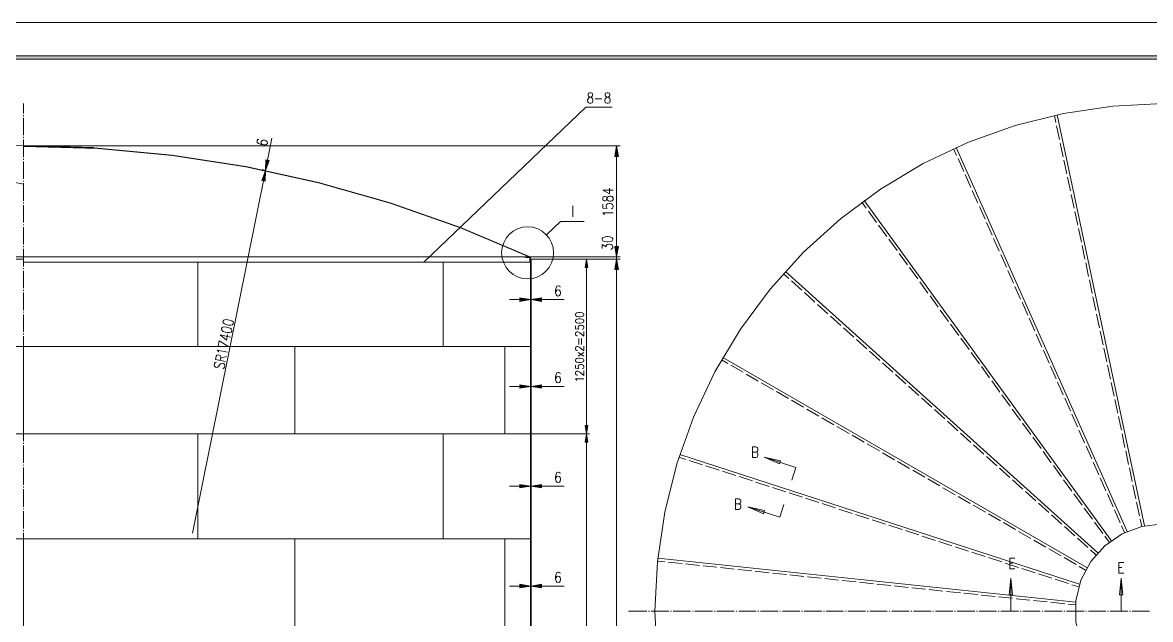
# Model space of a CAD drawing. Header units: millimetres. Extents: x 0 to 829, y 0 to 570.
# Drawn here: x 183.8 to 493.3, y 406.2 to 570.1 of the extents above; entities that cross this region are included whole.
import ezdxf

# ---------------------------------------------------------------- set-up
doc = ezdxf.new("R2010")
doc.units = ezdxf.units.MM

msp = doc.modelspace()

# ---------------------------------------------------------------- hatches: boundary and pattern name
h = msp.add_hatch(color=0)
h.dxf.hatch_style = 2
h.paths.add_polyline_path([(798.015083, 560.962528), (797.055528, 560.002972), (24.472194, 560.002972), (23.512639, 560.962528)])
h = msp.add_hatch(color=0)
h.dxf.hatch_style = 2
h.paths.add_polyline_path([(346.332528, 533.311806), (346.812306, 536.194), (347.292083, 533.311806)])
h = msp.add_hatch(color=0)
h.dxf.hatch_style = 2
h.paths.add_polyline_path([(249.389194, 526.686639), (250.422833, 529.417139), (250.327583, 526.499667)])
h = msp.add_hatch(color=0)
h.dxf.hatch_style = 2
h.paths.add_polyline_path([(250.53925, 532.426333), (250.444, 529.512389), (251.477639, 532.239361)])
h = msp.add_hatch(color=0)
h.dxf.hatch_style = 2
h.paths.add_polyline_path([(346.332528, 508.620889), (346.812306, 505.742222), (347.292083, 508.620889)])
h = msp.add_hatch(color=0)
h.dxf.hatch_style = 2
h.paths.add_polyline_path([(346.332528, 508.620889), (346.812306, 505.742222), (347.292083, 508.620889)])
h = msp.add_hatch(color=0)
h.dxf.hatch_style = 2
h.paths.add_polyline_path([(321.719222, 505.729169), (321.706169, 505.742222), (321.719222, 505.755275), (321.732275, 505.742222)])
h = msp.add_hatch(color=0)
h.dxf.hatch_style = 2
h.paths.add_polyline_path([(338.16925, 502.863556), (338.553778, 505.167194), (338.938306, 502.863556)])
h = msp.add_hatch(color=0)
h.dxf.hatch_style = 2
h.paths.add_polyline_path([(346.332528, 502.288528), (346.812306, 505.167194), (347.292083, 502.288528)])
h = msp.add_hatch(color=0)
h.dxf.hatch_style = 2
h.paths.add_polyline_path([(346.332528, 502.288528), (346.812306, 505.167194), (347.292083, 502.288528)])
h = msp.add_hatch(color=0)
h.dxf.hatch_style = 2
h.paths.add_polyline_path([(323.158556, 504.289836), (323.145503, 504.302889), (323.158556, 504.315942), (323.171608, 504.302889)])
h = msp.add_hatch(color=0)
h.dxf.hatch_style = 2
h.paths.add_polyline_path([(320.279889, 494.488611), (323.158556, 494.008833), (320.279889, 493.529056)])
h = msp.add_hatch(color=0)
h.dxf.hatch_style = 2
h.paths.add_polyline_path([(326.23125, 494.488611), (323.349056, 494.008833), (326.23125, 493.529056)])
h = msp.add_hatch(color=0)
h.dxf.hatch_style = 2
h.paths.add_polyline_path([(320.279889, 470.665528), (323.158556, 470.18575), (320.279889, 469.705972)])
h = msp.add_hatch(color=0)
h.dxf.hatch_style = 2
h.paths.add_polyline_path([(326.23125, 470.665528), (323.349056, 470.18575), (326.23125, 469.705972)])
h = msp.add_hatch(color=0)
h.dxf.hatch_style = 2
h.paths.add_polyline_path([(338.16925, 459.482472), (338.553778, 457.182361), (338.938306, 459.482472)])
h = msp.add_hatch(color=0)
h.dxf.hatch_style = 2
h.paths.add_polyline_path([(338.16925, 454.878722), (338.553778, 457.182361), (338.938306, 454.878722)])
h = msp.add_hatch(color=0)
h.dxf.hatch_style = 2
h.paths.add_polyline_path([(320.279889, 443.297028), (323.158556, 442.81725), (320.279889, 442.337472)])
h = msp.add_hatch(color=0)
h.dxf.hatch_style = 2
h.paths.add_polyline_path([(326.23125, 443.297028), (323.349056, 442.81725), (326.23125, 442.337472)])
h = msp.add_hatch(color=0)
h.dxf.hatch_style = 2
h.paths.add_polyline_path([(320.279889, 415.875611), (323.158556, 415.395833), (320.279889, 414.916056)])
h = msp.add_hatch(color=0)
h.dxf.hatch_style = 2
h.paths.add_polyline_path([(326.23125, 415.875611), (323.349056, 415.395833), (326.23125, 414.916056)])

# ---------------------------------------------------------------- linework, layer by layer
at = {"color": 0, "lineweight": 0}
for points in [[(0, 0), (0, 570.081833), (807.130861, 570.081833), (807.130861, 0)], [(798.015083, 560.962528), (797.055528, 560.002972), (24.472194, 560.002972), (23.512639, 560.962528)], [(339.368694, 550.791944), (339.061778, 550.654361), (338.955944, 550.379194), (338.955944, 550.107556), (339.061778, 549.832389), (339.266389, 549.694806), (339.675611, 549.557222), (339.986056, 549.419639), (340.190667, 549.148), (340.292972, 548.872833), (340.292972, 548.460083), (340.190667, 548.188444), (340.088361, 548.050861), (339.781444, 547.913278), (339.368694, 547.913278), (339.061778, 548.050861), (338.955944, 548.188444), (338.853639, 548.460083), (338.853639, 548.872833), (338.955944, 549.148), (339.164083, 549.419639), (339.471, 549.557222), (339.88375, 549.694806), (340.088361, 549.832389), (340.190667, 550.107556), (340.190667, 550.379194), (340.088361, 550.654361), (339.781444, 550.791944)], [(344.099444, 550.791944), (343.789, 550.654361), (343.686694, 550.379194), (343.686694, 550.107556), (343.789, 549.832389), (343.997139, 549.694806), (344.406361, 549.557222), (344.716806, 549.419639), (344.921417, 549.148), (345.023722, 548.872833), (345.023722, 548.460083), (344.921417, 548.188444), (344.819111, 548.050861), (344.508667, 547.913278), (344.099444, 547.913278), (343.789, 548.050861), (343.686694, 548.188444), (343.584389, 548.460083), (343.584389, 548.872833), (343.686694, 549.148), (343.891306, 549.419639), (344.20175, 549.557222), (344.6145, 549.694806), (344.819111, 549.832389), (344.921417, 550.107556), (344.921417, 550.379194), (344.819111, 550.654361), (344.508667, 550.791944)], [(346.332528, 533.311806), (346.812306, 536.194), (347.292083, 533.311806)], [(249.389194, 526.686639), (250.422833, 529.417139), (250.327583, 526.499667)], [(250.53925, 532.426333), (250.444, 529.512389), (251.477639, 532.239361)], [(342.974083, 521.532556), (343.111667, 521.225639), (343.383306, 521.123333), (343.658472, 521.123333), (343.933639, 521.225639), (344.071222, 521.43025), (344.205278, 521.843), (344.342861, 522.149917), (344.618028, 522.354528), (344.893194, 522.460361), (345.302417, 522.460361), (345.577583, 522.354528), (345.715167, 522.252222), (345.85275, 521.945306), (345.85275, 521.532556), (345.715167, 521.225639), (345.577583, 521.123333), (345.302417, 521.0175), (344.893194, 521.0175), (344.618028, 521.123333), (344.342861, 521.327944), (344.205278, 521.634861), (344.071222, 522.047611), (343.933639, 522.252222), (343.658472, 522.354528), (343.383306, 522.354528), (343.111667, 522.252222), (342.974083, 521.945306)], [(342.857667, 510.490611), (342.991722, 510.183694), (343.404472, 509.975556), (344.088861, 509.87325), (344.501611, 509.87325), (345.186, 509.975556), (345.59875, 510.183694), (345.736333, 510.490611), (345.736333, 510.695222), (345.59875, 511.005667), (345.186, 511.210278), (344.501611, 511.312583), (344.088861, 511.312583), (343.404472, 511.210278), (342.991722, 511.005667), (342.857667, 510.695222)], [(346.332528, 508.620889), (346.812306, 505.742222), (347.292083, 508.620889)], [(346.332528, 508.620889), (346.812306, 505.742222), (347.292083, 508.620889)], [(338.16925, 502.863556), (338.553778, 505.167194), (338.938306, 502.863556)], [(346.332528, 502.288528), (346.812306, 505.167194), (347.292083, 502.288528)], [(346.332528, 502.288528), (346.812306, 505.167194), (347.292083, 502.288528)], [(320.279889, 494.488611), (323.158556, 494.008833), (320.279889, 493.529056)], [(326.23125, 494.488611), (323.349056, 494.008833), (326.23125, 493.529056)], [(335.484611, 489.817833), (335.593972, 489.55325), (335.922056, 489.376861), (336.468861, 489.292194), (336.800472, 489.292194), (337.347278, 489.376861), (337.675361, 489.55325), (337.784722, 489.817833), (337.784722, 489.990694), (337.675361, 490.255278), (337.347278, 490.431667), (336.800472, 490.519861), (336.468861, 490.519861), (335.922056, 490.431667), (335.593972, 490.255278), (335.484611, 489.990694)], [(238.34725, 485.923167), (238.421333, 485.595083), (238.784694, 485.312861), (239.437333, 485.0765), (239.8395, 484.995361), (240.534472, 484.963611), (240.975444, 485.083556), (241.173, 485.358722), (241.211806, 485.559806), (241.137722, 485.891417), (240.774361, 486.173639), (240.12525, 486.406472), (239.719556, 486.487611), (239.028111, 486.522889), (238.583611, 486.402944), (238.389583, 486.127778)], [(238.752944, 487.941056), (238.827028, 487.612972), (239.190389, 487.33075), (239.843028, 487.094389), (240.245194, 487.01325), (240.936639, 486.977972), (241.381139, 487.101444), (241.575167, 487.376611), (241.6175, 487.577694), (241.543417, 487.905778), (241.180056, 488.188), (240.527417, 488.424361), (240.12525, 488.5055), (239.430278, 488.540778), (238.989306, 488.417306), (238.79175, 488.142139)], [(335.484611, 488.061), (335.593972, 487.799944), (335.922056, 487.623556), (336.468861, 487.535361), (336.800472, 487.535361), (337.347278, 487.623556), (337.675361, 487.799944), (337.784722, 488.061), (337.784722, 488.237389), (337.675361, 488.501972), (337.347278, 488.674833), (336.800472, 488.763028), (336.468861, 488.763028), (335.922056, 488.674833), (335.593972, 488.501972), (335.484611, 488.237389)], [(335.484611, 477.269528), (335.593972, 477.004944), (335.922056, 476.832083), (336.468861, 476.743889), (336.800472, 476.743889), (337.347278, 476.832083), (337.675361, 477.004944), (337.784722, 477.269528), (337.784722, 477.445917), (337.675361, 477.706972), (337.347278, 477.883361), (336.800472, 477.971556), (336.468861, 477.971556), (335.922056, 477.883361), (335.593972, 477.706972), (335.484611, 477.445917)], [(320.279889, 470.665528), (323.158556, 470.18575), (320.279889, 469.705972)], [(326.23125, 470.665528), (323.349056, 470.18575), (326.23125, 469.705972)], [(338.16925, 459.482472), (338.553778, 457.182361), (338.938306, 459.482472)], [(338.16925, 454.878722), (338.553778, 457.182361), (338.938306, 454.878722)], [(320.279889, 443.297028), (323.158556, 442.81725), (320.279889, 442.337472)], [(326.23125, 443.297028), (323.349056, 442.81725), (326.23125, 442.337472)], [(320.279889, 415.875611), (323.158556, 415.395833), (320.279889, 414.916056)], [(326.23125, 415.875611), (323.349056, 415.395833), (326.23125, 414.916056)]]:
    msp.add_lwpolyline(points, close=True, dxfattribs=at)
for points in [[(340.910333, 549.148), (342.762417, 549.148)], [(183.99125, 547.828611), (183.99125, 545.143972)], [(293.856833, 504.302889), (338.377389, 546.858472)], [(345.574056, 546.858472), (338.377389, 546.858472)], [(496.672306, 547.8145), (483.01275, 547.144222), (469.48725, 545.136917), (456.219278, 541.81375), (443.342889, 537.206472), (430.981556, 531.360944), (419.251694, 524.330083), (408.269722, 516.184444), (398.134417, 507.001639), (388.951611, 496.866333), (380.805972, 485.884361), (373.775111, 474.1545), (367.926056, 461.789639), (363.318778, 448.91325), (359.999139, 435.648806), (357.991833, 422.123306), (357.318028, 408.46375), (357.991833, 394.804194)], [(183.99125, 544.664194), (183.99125, 544.424306)], [(183.99125, 543.941), (183.99125, 539.143222)], [(466.94725, 544.60775), (467.370583, 542.632194)], [(467.698667, 544.770028), (491.684028, 431.930528)], [(183.99125, 538.663444), (183.99125, 538.423556)], [(467.568139, 541.693806), (468.365417, 537.94025)], [(203.185889, 535.735389), (183.99125, 536.28925), (164.796611, 535.738917)], [(164.796611, 535.650722), (168.807694, 531.847778), (173.453778, 528.85975), (178.572583, 526.785417), (183.99125, 525.702389)], [(183.987722, 536.194), (347.771861, 536.194)], [(183.99125, 537.943778), (183.99125, 533.146)], [(322.812833, 505.830417), (303.978028, 513.806722), (284.684611, 520.60475), (265.006667, 526.199806), (245.025333, 530.570722), (224.807639, 533.699861), (204.43825, 535.576639), (183.99125, 536.194)], [(322.774028, 505.742222), (303.94275, 513.718528), (284.656389, 520.513028), (264.9855, 526.108083), (245.007694, 530.475472), (224.797056, 533.604611), (204.434722, 535.481389), (183.99125, 536.095222)], [(203.185889, 535.735389), (203.185889, 535.650722)], [(248.644833, 537.982583), (248.355556, 537.933194), (248.161528, 537.658028), (248.119194, 537.456944), (248.193278, 537.128861), (248.556639, 536.846639), (249.209278, 536.610278), (249.879556, 536.476222), (250.440472, 536.469167), (250.747389, 536.617333), (250.944944, 536.8925), (250.962583, 536.991278), (250.8885, 537.322889), (250.662722, 537.576889), (250.278194, 537.760333), (250.144139, 537.785028), (249.720806, 537.767389), (249.410361, 537.619222), (249.216333, 537.344056), (249.195167, 537.24175), (249.26925, 536.913667), (249.498556, 536.656139), (249.879556, 536.476222)], [(251.008444, 532.334611), (252.214944, 538.349472)], [(439.9915, 535.767139), (486.914472, 430.381833)], [(468.5665, 536.998333), (469.363778, 533.244778)], [(183.99125, 532.666222), (183.99125, 532.426333)], [(346.812306, 533.311806), (346.812306, 508.620889)], [(439.293, 535.453167), (440.114972, 533.608139)], [(440.503028, 532.729722), (442.065833, 529.223111)], [(183.99125, 531.946556), (183.99125, 527.148778)], [(230.381528, 429.933806), (250.422833, 529.417139)], [(250.422833, 529.417139), (249.484444, 529.604111)], [(250.444, 529.512389), (249.502083, 529.699361)], [(250.422833, 529.417139), (250.444, 529.512389)], [(469.564861, 532.306389), (470.362139, 528.549306)], [(183.99125, 526.669), (183.99125, 526.429111)], [(249.858389, 526.594917), (249.293944, 523.769167)], [(442.457417, 528.348222), (444.016694, 524.841611)], [(470.563222, 527.610917), (471.3605, 523.857361)], [(183.99125, 525.949333), (183.99125, 521.148028)], [(342.974083, 524.104306), (344.893194, 523.074194), (344.893194, 524.619361)], [(342.974083, 524.104306), (345.85275, 524.104306)], [(444.408278, 523.963194), (445.967556, 520.456583)], [(183.99125, 520.66825), (183.99125, 520.428361)], [(342.974083, 520.195528), (342.974083, 519.168944), (344.205278, 519.066639), (344.071222, 519.168944), (343.933639, 519.475861), (343.933639, 519.786306), (344.071222, 520.093222), (344.342861, 520.297833), (344.755611, 520.403667), (345.030778, 520.403667), (345.44, 520.297833), (345.715167, 520.093222), (345.85275, 519.786306), (345.85275, 519.475861), (345.715167, 519.168944), (345.577583, 519.066639), (345.302417, 518.960806)], [(414.143472, 520.749389), (415.332333, 519.1125)], [(414.764361, 521.200944), (482.56825, 427.873583)], [(471.558056, 522.918972), (472.358861, 519.161889)], [(183.99125, 519.948583), (183.99125, 515.150806)], [(334.750833, 516.720667), (334.750833, 519.789833)], [(343.520889, 517.316861), (343.383306, 517.521472), (342.974083, 517.831917), (345.85275, 517.831917)], [(415.89325, 518.336389), (418.151028, 515.231944)], [(446.359139, 519.578167), (447.921944, 516.071556)], [(472.556417, 518.2235), (473.353694, 514.469944)], [(183.99125, 514.671028), (183.99125, 514.431139)], [(183.99125, 513.951361), (183.99125, 509.153583)], [(331.371222, 515.500056), (327.621194, 511.869972)], [(331.371222, 515.500056), (337.894083, 515.500056)], [(418.715472, 514.455833), (420.97325, 511.347861)], [(448.31, 515.196667), (449.872806, 511.690056)], [(346.812306, 508.620889), (346.812306, 511.503083)], [(450.264389, 510.811639), (451.823667, 507.305028)], [(473.554778, 513.531556), (474.352056, 509.774472)], [(183.99125, 508.673806), (183.99125, 508.433917)], [(183.99125, 507.954139), (183.99125, 503.152833)], [(342.857667, 508.024694), (342.857667, 509.153583), (343.951278, 508.536222), (343.951278, 508.846667), (344.088861, 509.051278), (344.226444, 509.153583), (344.639194, 509.255889), (344.914361, 509.255889), (345.323583, 509.153583), (345.59875, 508.948972), (345.736333, 508.638528), (345.736333, 508.331611), (345.59875, 508.024694), (345.461167, 507.918861), (345.186, 507.816556)], [(421.537694, 510.57175), (423.791944, 507.467306)], [(474.553139, 508.836083), (475.350417, 505.082528)], [(44.644028, 505.167194), (183.99125, 505.167194)], [(44.838056, 505.742222), (323.158556, 505.742222)], [(321.719222, 505.742222), (321.870917, 505.590528)], [(321.870917, 505.590528), (322.851639, 505.590528)], [(322.774028, 505.742222), (322.812833, 505.830417)], [(323.003333, 505.435306), (322.851639, 505.590528)], [(323.003333, 505.435306), (323.003333, 504.458111)], [(323.158556, 505.742222), (347.771861, 505.742222)], [(323.158556, 505.742222), (323.158556, 255.636889)], [(323.158556, 505.167194), (323.349056, 505.167194)], [(323.349056, 505.742222), (347.771861, 505.742222)], [(323.349056, 505.167194), (347.771861, 505.167194)], [(323.349056, 505.167194), (339.322833, 505.167194)], [(323.349056, 505.167194), (323.349056, 405.616833)], [(323.349056, 505.167194), (347.771861, 505.167194)], [(346.812306, 505.167194), (346.812306, 505.742222)], [(424.356389, 506.691194), (426.614167, 503.58675)], [(452.21525, 506.430139), (453.778056, 502.92)], [(323.158556, 504.302889), (183.99125, 504.302889)], [(183.99125, 502.673056), (183.99125, 502.433167)], [(183.99125, 501.953389), (183.99125, 497.155611)], [(231.824389, 504.302889), (231.824389, 481.17125)], [(299.226111, 504.302889), (299.226111, 481.167722)], [(323.003333, 504.458111), (323.158556, 504.302889)], [(338.553778, 459.482472), (338.553778, 502.863556)], [(346.812306, 502.288528), (346.812306, 258.515556)], [(346.812306, 502.288528), (346.812306, 499.409861)], [(393.114389, 501.706444), (478.842917, 424.518667)], [(427.178611, 502.807111), (429.432861, 499.702667)], [(454.166111, 502.045111), (455.728917, 498.5385)], [(475.5515, 504.144139), (476.348778, 500.387056)], [(392.599333, 501.134944), (394.102167, 499.783806)], [(394.814778, 499.14175), (397.66875, 496.573528)], [(429.997306, 498.926556), (432.255083, 495.822111)], [(476.546333, 499.448667), (477.347139, 495.695111)], [(183.99125, 496.675833), (183.99125, 496.435944)], [(183.99125, 495.956167), (183.99125, 491.158389)], [(323.158556, 495.398778), (323.158556, 493.049278)], [(323.349056, 495.398778), (323.349056, 493.049278)], [(331.304194, 497.437833), (331.198361, 497.713), (330.891444, 497.847056), (330.686833, 497.847056), (330.376389, 497.713), (330.171778, 497.30025), (330.069472, 496.615861), (330.069472, 495.927944), (330.171778, 495.381139), (330.376389, 495.105972), (330.686833, 494.968389), (330.789139, 494.968389), (331.096056, 495.105972), (331.304194, 495.381139), (331.4065, 495.790361), (331.4065, 495.927944), (331.304194, 496.340694), (331.096056, 496.615861), (330.789139, 496.749917), (330.686833, 496.749917), (330.376389, 496.615861), (330.171778, 496.340694), (330.069472, 495.927944)], [(398.381361, 495.931472), (401.235333, 493.36325)], [(456.116972, 497.660083), (457.679778, 494.153472)], [(320.279889, 494.008833), (317.401222, 494.008833)], [(323.158556, 494.008833), (323.349056, 494.008833)], [(326.23125, 494.008833), (332.366056, 494.008833)], [(401.947944, 492.721194), (404.801917, 490.152972)], [(432.819528, 495.046), (435.073778, 491.938028)], [(458.071361, 493.278583), (459.630639, 489.768444)], [(477.544694, 494.756722), (478.341972, 490.999639)], [(183.99125, 490.678611), (183.99125, 490.438722)], [(183.99125, 489.958944), (183.99125, 485.157639)], [(405.514528, 489.507389), (408.3685, 486.939167)], [(435.638222, 491.161917), (437.896, 488.057472)], [(478.543056, 490.06125), (479.340333, 486.307694)], [(335.484611, 486.833333), (335.484611, 485.954917), (336.468861, 485.866722), (336.3595, 485.954917), (336.250139, 486.2195), (336.250139, 486.484083), (336.3595, 486.745139), (336.578222, 486.921528), (336.909833, 487.009722), (337.128556, 487.009722), (337.456639, 486.921528), (337.675361, 486.745139), (337.784722, 486.484083), (337.784722, 486.2195), (337.675361, 485.954917), (337.566, 485.866722), (337.347278, 485.782056)], [(409.081111, 486.297111), (411.931556, 483.728889)], [(438.460444, 487.281361), (440.714694, 484.173389)], [(460.022222, 488.893556), (461.585028, 485.386944)], [(183.99125, 484.677861), (183.99125, 484.437972)], [(183.99125, 483.958194), (183.99125, 479.160417)], [(238.026222, 484.310972), (239.705444, 482.928083), (240.008833, 484.437972)], [(238.026222, 484.310972), (240.848444, 483.746528)], [(336.031417, 484.113417), (335.922056, 484.113417), (335.703333, 484.201611), (335.593972, 484.289806), (335.484611, 484.462667), (335.484611, 484.815444), (335.593972, 484.991833), (335.703333, 485.080028), (335.922056, 485.164694), (336.140778, 485.164694), (336.3595, 485.080028), (336.691111, 484.903639), (337.784722, 484.025222), (337.784722, 485.252889)], [(336.468861, 481.74275), (336.468861, 483.323194)], [(337.128556, 481.74275), (337.128556, 483.323194)], [(412.647694, 483.086833), (415.498139, 480.518611)], [(441.279139, 483.397278), (443.536917, 480.292833)], [(461.973083, 484.508528), (463.535889, 481.001917)], [(479.541417, 485.369306), (480.338694, 481.612222)], [(323.349056, 481.174778), (44.644028, 481.174778)], [(183.99125, 481.174778), (183.99125, 457.182361)], [(237.634639, 479.566111), (237.539389, 479.795417), (237.197194, 480.176417), (240.019417, 479.611972)], [(237.419444, 481.287667), (237.701667, 482.698778), (240.322806, 481.125389)], [(258.459111, 481.174778), (258.459111, 457.175306)], [(316.078306, 481.174778), (316.078306, 457.171778)], [(336.031417, 480.077639), (335.922056, 480.077639), (335.703333, 480.165833), (335.593972, 480.254028), (335.484611, 480.426889), (335.484611, 480.779667), (335.593972, 480.956056), (335.703333, 481.040722), (335.922056, 481.128917), (336.140778, 481.128917), (336.3595, 481.040722), (336.691111, 480.867861), (337.784722, 479.989444), (337.784722, 481.217111)], [(416.21075, 479.876556), (419.064722, 477.308333)], [(463.923944, 480.127028), (465.48675, 476.620417)], [(480.539778, 480.673833), (481.337056, 476.920278)], [(183.99125, 478.680639), (183.99125, 478.44075)], [(183.99125, 477.960972), (183.99125, 473.163194)], [(236.953778, 476.870889), (236.643333, 476.722722), (236.449306, 476.447556), (236.368167, 476.045389), (236.44225, 475.713778), (236.671556, 475.459778), (236.939667, 475.406861), (237.228944, 475.452722), (237.384167, 475.526806), (237.557028, 475.699667), (237.948611, 476.253528), (238.121472, 476.426389), (238.276694, 476.500472), (238.565972, 476.546333), (238.971667, 476.465194), (239.197444, 476.211194), (239.271528, 475.883111), (239.190389, 475.477417), (238.996361, 475.20225), (238.685917, 475.054083)], [(239.493778, 476.990833), (236.671556, 477.555278), (236.855, 478.465444), (237.049028, 478.740611), (237.20425, 478.814694), (237.493528, 478.860556), (237.761639, 478.807639), (238.008583, 478.652417), (238.125, 478.525417), (238.199083, 478.193806), (238.015639, 477.287167)], [(238.15675, 477.992722), (239.776, 478.401944)], [(337.784722, 478.497194), (336.250139, 479.463806)], [(337.784722, 479.463806), (336.250139, 478.497194)], [(375.606028, 477.474139), (377.355806, 476.461667)], [(375.990556, 478.140889), (475.893694, 420.458194)], [(444.101361, 479.516722), (446.355611, 476.40875)], [(331.304194, 473.61475), (331.198361, 473.889917), (330.891444, 474.0275), (330.686833, 474.0275), (330.376389, 473.889917), (330.171778, 473.477167), (330.069472, 472.792778), (330.069472, 472.108389), (330.171778, 471.558056), (330.376389, 471.282889), (330.686833, 471.145306), (330.789139, 471.145306), (331.096056, 471.282889), (331.304194, 471.558056), (331.4065, 471.970806), (331.4065, 472.108389), (331.304194, 472.517611), (331.096056, 472.792778), (330.789139, 472.930361), (330.686833, 472.930361), (330.376389, 472.792778), (330.171778, 472.517611), (330.069472, 472.108389)], [(335.484611, 476.041861), (335.484611, 475.163444), (336.468861, 475.07525), (336.3595, 475.163444), (336.250139, 475.428028), (336.250139, 475.689083), (336.3595, 475.953667), (336.578222, 476.130056), (336.909833, 476.214722), (337.128556, 476.214722), (337.456639, 476.130056), (337.675361, 475.953667), (337.784722, 475.689083), (337.784722, 475.428028), (337.675361, 475.163444), (337.566, 475.07525), (337.347278, 474.987056)], [(336.031417, 473.321944), (335.922056, 473.321944), (335.703333, 473.406611), (335.593972, 473.494806), (335.484611, 473.671194), (335.484611, 474.023972), (335.593972, 474.196833), (335.703333, 474.285028), (335.922056, 474.373222), (336.140778, 474.373222), (336.3595, 474.285028), (336.691111, 474.108639), (337.784722, 473.23375), (337.784722, 474.461417)], [(378.188361, 475.981889), (381.511528, 474.062778)], [(419.777333, 476.666278), (422.631306, 474.098056)], [(446.920056, 475.632639), (449.177833, 472.528194)], [(465.878333, 475.742), (467.437611, 472.235389)], [(481.534611, 475.981889), (482.335417, 472.224806)], [(183.99125, 472.683417), (183.99125, 472.443528)], [(183.99125, 471.96375), (183.99125, 467.165972)], [(323.158556, 471.575694), (323.158556, 469.226194)], [(323.349056, 471.575694), (323.349056, 469.226194)], [(335.922056, 471.829694), (335.812694, 472.006083), (335.484611, 472.267139), (337.784722, 472.267139)], [(382.344083, 473.583), (385.66725, 471.663889)], [(386.499806, 471.184111), (389.822972, 469.265)], [(423.343917, 473.456), (426.197889, 470.88425)], [(449.742278, 471.752083), (451.996528, 468.644111)], [(467.829194, 471.356972), (469.392, 467.850361)], [(482.532972, 471.286417), (483.333778, 467.532861)], [(320.279889, 470.18575), (317.401222, 470.18575)], [(323.158556, 470.18575), (323.349056, 470.18575)], [(326.23125, 470.18575), (332.366056, 470.18575)], [(390.655528, 468.785222), (393.978694, 466.866111)], [(426.9105, 470.242194), (429.764472, 467.673972)], [(452.560972, 467.868), (454.81875, 464.763556)], [(183.99125, 466.686194), (183.99125, 466.446306)], [(183.99125, 465.966528), (183.99125, 461.165222)], [(394.81125, 466.386333), (398.134417, 464.467222)], [(430.477083, 467.031917), (433.331056, 464.463694)], [(469.780056, 466.975472), (471.342861, 463.468861)], [(483.531333, 466.594472), (484.328611, 462.837389)], [(398.966972, 463.987444), (402.290139, 462.068333)], [(403.122694, 461.588556), (406.445861, 459.669444)], [(434.043667, 463.821639), (436.894111, 461.253417)], [(455.383194, 463.987444), (457.640972, 460.879472)], [(471.734444, 462.590444), (473.293722, 459.083833)], [(484.529694, 461.899), (485.326972, 458.145444)], [(183.99125, 460.685444), (183.99125, 460.445556)], [(183.99125, 459.965778), (183.99125, 455.168)], [(407.278417, 459.186139), (410.601583, 457.267028)], [(437.61025, 460.611361), (440.460694, 458.043139)], [(458.201889, 460.103361), (460.459667, 456.998917)], [(473.685306, 458.205417), (475.244583, 454.698806)], [(323.349056, 457.182361), (44.644028, 457.182361)], [(231.824389, 457.178833), (231.824389, 428.385111)], [(299.229639, 457.175306), (299.226111, 428.381583)], [(323.158556, 457.182361), (339.322833, 457.182361)], [(323.158556, 457.182361), (339.322833, 457.182361)], [(411.434139, 456.78725), (414.757306, 454.868139)], [(441.173306, 457.401083), (444.027278, 454.832861)], [(461.024111, 456.222806), (463.281889, 453.118361)], [(485.528056, 457.207056), (486.325333, 453.449972)], [(183.99125, 454.688222), (183.99125, 454.448333)], [(183.99125, 453.968556), (183.99125, 449.170778)], [(338.553778, 257.940528), (338.553778, 454.878722)], [(384.07975, 450.641861), (384.07975, 453.569917), (385.021667, 453.569917), (385.335639, 453.432333), (385.441472, 453.291222), (385.543778, 453.012528), (385.543778, 452.733833), (385.441472, 452.455139), (385.335639, 452.317556), (385.021667, 452.176444)], [(384.07975, 452.176444), (385.021667, 452.176444), (385.335639, 452.038861), (385.441472, 451.89775), (385.543778, 451.619056), (385.543778, 451.19925), (385.441472, 450.920556), (385.335639, 450.782972), (385.021667, 450.641861), (384.07975, 450.641861)], [(415.589861, 454.388361), (418.913028, 452.46925)], [(419.745583, 451.989472), (423.06875, 450.070361)], [(444.739889, 454.187278), (447.593861, 451.619056)], [(463.846333, 452.338722), (466.100583, 449.234278)], [(475.636167, 453.823917), (477.198972, 450.317306)], [(486.526417, 452.511583), (487.323694, 448.758028)], [(363.904389, 450.793556), (365.827028, 450.169139)], [(364.14075, 451.523806), (473.854639, 415.875611)], [(366.740722, 449.872806), (370.391972, 448.687472)], [(387.293556, 450.775917), (391.791472, 449.798722), (391.50925, 448.927361), (387.293556, 450.775917), (396.007167, 447.950167)], [(423.901306, 449.590583), (427.228, 447.671472)], [(448.306472, 450.977), (451.160444, 448.408778)], [(477.587028, 449.438889), (479.149833, 445.932278)], [(183.99125, 448.691), (183.99125, 448.451111)], [(183.99125, 447.971333), (183.99125, 443.170028)], [(331.304194, 446.242722), (331.198361, 446.517889), (330.891444, 446.655472), (330.686833, 446.655472), (330.376389, 446.517889), (330.171778, 446.105139), (330.069472, 445.42075), (330.069472, 444.736361), (330.171778, 444.186028), (330.376389, 443.914389), (330.686833, 443.776806), (330.789139, 443.776806), (331.096056, 443.914389), (331.304194, 444.186028), (331.4065, 444.598778), (331.4065, 444.736361), (331.304194, 445.145583), (331.096056, 445.42075), (330.789139, 445.558333), (330.686833, 445.558333), (330.376389, 445.42075), (330.171778, 445.145583), (330.069472, 444.736361)], [(371.302139, 448.391139), (374.953389, 447.205806)], [(375.867083, 446.905944), (379.518333, 445.720611)], [(396.003639, 447.907833), (394.871222, 444.418861)], [(428.057028, 447.191694), (431.383722, 445.272583)], [(451.873056, 447.766722), (454.727028, 445.1985)], [(466.665028, 448.458167), (468.922806, 445.353722)], [(487.52125, 447.816111), (488.322056, 444.062556)], [(183.99125, 442.69025), (183.99125, 442.450361)], [(320.279889, 442.81725), (317.401222, 442.81725)], [(323.158556, 444.203667), (323.158556, 441.857694)], [(323.158556, 442.81725), (323.349056, 442.81725)], [(323.349056, 444.203667), (323.349056, 441.857694)], [(326.23125, 442.81725), (332.366056, 442.81725)], [(380.432028, 445.424278), (384.083278, 444.238944)], [(384.993444, 443.942611), (388.644694, 442.757278)], [(432.21275, 444.792806), (435.539444, 442.873694)], [(455.439639, 444.556444), (458.293611, 441.988222)], [(469.48725, 444.577611), (471.7415, 441.469639)], [(479.541417, 445.053861), (481.100694, 441.54725)], [(488.519611, 443.124167), (489.316889, 439.370611)], [(183.99125, 441.970583), (183.99125, 437.172806)], [(389.558389, 442.457417), (393.209639, 441.272083)], [(394.123333, 440.97575), (397.774583, 439.790417)], [(436.368472, 442.393917), (439.695167, 440.474806)], [(440.524194, 439.995028), (443.850889, 438.072389)], [(459.006222, 441.346167), (461.856667, 438.777944)], [(472.305944, 440.693528), (474.563722, 437.589083)], [(481.492278, 440.672361), (483.051556, 437.16575)], [(183.99125, 436.693028), (183.99125, 436.453139)], [(379.4125, 436.407278), (379.4125, 439.335333), (380.350889, 439.335333), (380.664861, 439.194222), (380.770694, 439.056639), (380.876528, 438.777944), (380.876528, 438.49925), (380.770694, 438.217028), (380.664861, 438.079444), (380.350889, 437.938333)], [(379.4125, 437.938333), (380.350889, 437.938333), (380.664861, 437.80075), (380.770694, 437.659639), (380.876528, 437.380944), (380.876528, 436.964667), (380.770694, 436.685972), (380.664861, 436.544861), (380.350889, 436.407278), (379.4125, 436.407278)], [(382.855611, 437.095194), (387.071306, 435.246639), (387.353528, 436.118), (382.855611, 437.095194), (391.569222, 434.269444)], [(391.590389, 434.304722), (392.722806, 437.793694)], [(398.68475, 439.494083), (402.336, 438.30875)], [(403.249694, 438.008889), (406.900944, 436.823556)], [(407.814639, 436.527222), (411.465889, 435.341889)], [(444.679917, 437.592611), (448.006611, 435.6735)], [(462.572806, 438.135889), (465.42325, 435.564139)], [(475.128167, 436.812972), (477.382417, 433.705)], [(489.517972, 438.428694), (490.31525, 434.675139)], [(183.99125, 435.973361), (183.99125, 431.175583)], [(412.376056, 435.045556), (416.027306, 433.860222)], [(416.941, 433.560361), (420.59225, 432.375028)], [(448.835639, 435.193722), (452.162333, 433.274611)], [(466.135861, 434.922083), (468.989833, 432.353861)], [(483.443139, 436.287333), (485.005944, 432.780722)], [(490.516333, 433.73675), (490.936139, 431.761194)], [(183.987722, 430.695806), (183.987722, 430.455917)], [(421.505944, 432.078694), (425.157194, 430.893361)], [(426.067361, 430.597028), (429.718611, 429.408167)], [(452.991361, 432.794833), (456.318056, 430.875722)], [(457.147083, 430.395944), (460.473778, 428.476833)], [(469.702444, 431.711806), (472.556417, 429.143583)], [(496.672306, 432.456167), (490.929083, 431.757667), (485.521, 429.708028), (480.762028, 426.423667), (476.927333, 422.091556), (474.239167, 416.97275), (472.85275, 411.356528), (472.85275, 405.570972), (474.239167, 399.95475), (476.927333, 394.832417), (480.762028, 390.503833), (485.521, 387.219472), (490.929083, 385.166306), (496.672306, 384.471333)], [(477.946861, 432.928889), (480.204639, 429.824444)], [(485.394, 431.905833), (486.215972, 430.057278)], [(323.349056, 428.388639), (44.644028, 428.388639)], [(183.987722, 429.976139), (183.987722, 425.174833)], [(183.99125, 428.388639), (183.987722, 399.598444)], [(258.459111, 428.385111), (258.459111, 399.591389)], [(316.078306, 428.381583), (316.078306, 399.587861)], [(430.632306, 429.111833), (434.283556, 427.9265)], [(435.19725, 427.630167), (438.8485, 426.444833)], [(461.302806, 427.997056), (464.6295, 426.077944)], [(473.269028, 428.501528), (476.123, 425.933306)], [(480.769083, 429.048333), (481.954417, 427.411444)], [(183.987722, 424.695056), (183.987722, 424.455167)], [(439.758667, 426.1485), (443.409917, 424.959639)], [(444.323611, 424.663306), (447.974861, 423.477972)], [(465.458528, 425.598167), (468.785222, 423.679056)], [(476.835611, 425.29125), (478.338444, 423.940111)], [(183.987722, 423.975389), (183.987722, 419.177611)], [(358.005944, 422.264417), (360.01325, 422.05275)], [(358.083556, 423.029944), (472.810417, 410.972)], [(360.969278, 421.953972), (364.786333, 421.551806)], [(365.742361, 421.453028), (369.559417, 421.050861)], [(448.888556, 423.181639), (452.539806, 421.996306)], [(453.449972, 421.699972), (457.101222, 420.511111)], [(454.705861, 420.126583), (454.705861, 423.058167), (456.064056, 423.058167)], [(454.705861, 421.661167), (455.541944, 421.661167)], [(469.61425, 423.199278), (472.940944, 421.280167)], [(484.635528, 418.913028), (484.635528, 421.841083), (485.993722, 421.841083)], [(183.987722, 418.697833), (183.987722, 418.457944)], [(183.987722, 417.978167), (183.987722, 413.180389)], [(331.304194, 418.824833), (331.198361, 419.1), (330.891444, 419.237583), (330.686833, 419.237583), (330.376389, 419.1), (330.171778, 418.68725), (330.069472, 418.002861), (330.069472, 417.314944), (330.171778, 416.768139), (330.376389, 416.492972), (330.686833, 416.355389), (330.789139, 416.355389), (331.096056, 416.492972), (331.304194, 416.768139), (331.4065, 417.180889), (331.4065, 417.314944), (331.304194, 417.727694), (331.096056, 418.002861), (330.789139, 418.140444), (330.686833, 418.140444), (330.376389, 418.002861), (330.171778, 417.727694), (330.069472, 417.314944)], [(370.511917, 420.952083), (374.3325, 420.549917)], [(375.285, 420.447611), (379.105583, 420.048972)], [(380.058083, 419.946667), (383.875139, 419.5445)], [(384.831167, 419.445722), (388.648222, 419.043556)], [(389.60425, 418.944778), (393.421306, 418.542611)], [(394.373806, 418.443833), (398.194389, 418.041667)], [(399.146889, 417.942889), (402.963944, 417.540722)], [(454.705861, 420.126583), (456.064056, 420.126583)], [(458.014917, 420.214778), (461.666167, 419.029444)], [(462.579861, 418.733111), (466.231111, 417.547778)], [(473.769972, 420.800389), (475.51975, 419.787917)], [(484.635528, 420.447611), (485.471611, 420.447611)], [(484.635528, 418.913028), (485.993722, 418.913028)], [(320.279889, 415.395833), (317.401222, 415.395833)], [(323.158556, 416.785778), (323.158556, 414.436278)], [(323.158556, 415.395833), (323.349056, 415.395833)], [(323.349056, 416.785778), (323.349056, 414.436278)], [(323.349056, 416.672889), (323.349056, 255.636889)], [(326.23125, 415.395833), (332.366056, 415.395833)], [(403.919972, 417.438417), (407.737028, 417.039778)], [(408.693056, 416.937472), (412.510111, 416.535306)], [(413.466139, 416.436528), (417.283194, 416.034361)], [(418.235694, 415.935583), (422.056278, 415.533417)], [(423.008778, 415.434639), (426.825833, 415.032472)], [(427.781861, 414.930167), (431.598917, 414.531528)], [(454.9775, 417.597167), (455.436111, 413.018111), (454.518889, 413.018111), (454.9775, 417.597167), (454.9775, 408.439056)], [(467.141278, 417.251444), (470.792528, 416.062583)], [(471.706222, 415.76625), (473.628861, 415.141833)], [(485.309333, 417.597167), (484.850722, 413.018111), (485.764417, 413.018111), (485.309333, 417.597167), (485.309333, 408.439056)], [(183.987722, 412.700611), (183.987722, 412.460722)], [(183.987722, 411.980944), (183.987722, 407.179639)], [(432.554944, 414.429222), (436.372, 414.027056)], [(437.328028, 413.928278), (441.145083, 413.526111)], [(442.097583, 413.427333), (445.918167, 413.025167)], [(446.870667, 412.926389), (450.687722, 412.524222)], [(451.64375, 412.421917), (455.460806, 412.023278)], [(456.416833, 411.920972), (460.233889, 411.522333)], [(461.189917, 411.420028), (465.006972, 411.017861)], [(465.959472, 410.919083), (469.780056, 410.516917)], [(470.732556, 410.418139), (472.743389, 410.206472)], [(183.987722, 406.699861), (183.987722, 406.459972)], [(350.047278, 408.46375), (355.113167, 408.46375)], [(355.592944, 408.46375), (355.832833, 408.46375)], [(356.312611, 408.46375), (361.110389, 408.46375)], [(361.590167, 408.46375), (361.830056, 408.46375)], [(362.309833, 408.46375), (367.107611, 408.46375)], [(367.587389, 408.46375), (367.827278, 408.46375)], [(368.307056, 408.46375), (373.108361, 408.46375)], [(373.588139, 408.46375), (373.828028, 408.46375)], [(374.307806, 408.46375), (379.105583, 408.46375)], [(379.585361, 408.46375), (379.82525, 408.46375)], [(380.305028, 408.46375), (385.102806, 408.46375)], [(385.582583, 408.46375), (385.822472, 408.46375)], [(386.30225, 408.46375), (391.103556, 408.46375)], [(391.583333, 408.46375), (391.823222, 408.46375)], [(392.303, 408.46375), (397.100778, 408.46375)], [(397.580556, 408.46375), (397.820444, 408.46375)], [(398.300222, 408.46375), (403.098, 408.46375)], [(403.577778, 408.46375), (403.817667, 408.46375)], [(404.297444, 408.46375), (409.09875, 408.46375)], [(409.578528, 408.46375), (409.818417, 408.46375)], [(410.298194, 408.46375), (415.095972, 408.46375)], [(415.57575, 408.46375), (415.815639, 408.46375)], [(416.295417, 408.46375), (421.093194, 408.46375)], [(421.572972, 408.46375), (421.812861, 408.46375)], [(422.292639, 408.46375), (427.090417, 408.46375)], [(427.570194, 408.46375), (427.813611, 408.46375)], [(428.293389, 408.46375), (433.091167, 408.46375)], [(433.570944, 408.46375), (433.810833, 408.46375)], [(434.290611, 408.46375), (439.088389, 408.46375)], [(439.568167, 408.46375), (439.808056, 408.46375)], [(440.287833, 408.46375), (445.085611, 408.46375)], [(445.565389, 408.46375), (445.805278, 408.46375)], [(446.285056, 408.46375), (451.086361, 408.46375)], [(451.566139, 408.46375), (451.806028, 408.46375)], [(452.285806, 408.46375), (457.083583, 408.46375)], [(457.563361, 408.46375), (457.80325, 408.46375)], [(458.283028, 408.46375), (463.080806, 408.46375)], [(463.560583, 408.46375), (463.800472, 408.46375)], [(464.28025, 408.46375), (469.081556, 408.46375)], [(469.561333, 408.46375), (469.801222, 408.46375)], [(470.281, 408.46375), (475.078778, 408.46375)], [(475.558556, 408.46375), (475.798444, 408.46375)], [(476.278222, 408.46375), (481.076, 408.46375)], [(481.555778, 408.46375), (481.795667, 408.46375)], [(482.275444, 408.46375), (487.07675, 408.46375)], [(487.556528, 408.46375), (487.796417, 408.46375)], [(488.276194, 408.46375), (493.073972, 408.46375)]]:
    msp.add_lwpolyline(points, dxfattribs=at)
msp.add_ellipse((322.371861, 506.864056), major_axis=(0, 7.157861), ratio=0.994579, start_param=0, end_param=6.283185, dxfattribs=at)

doc.saveas('drawing.dxf')
